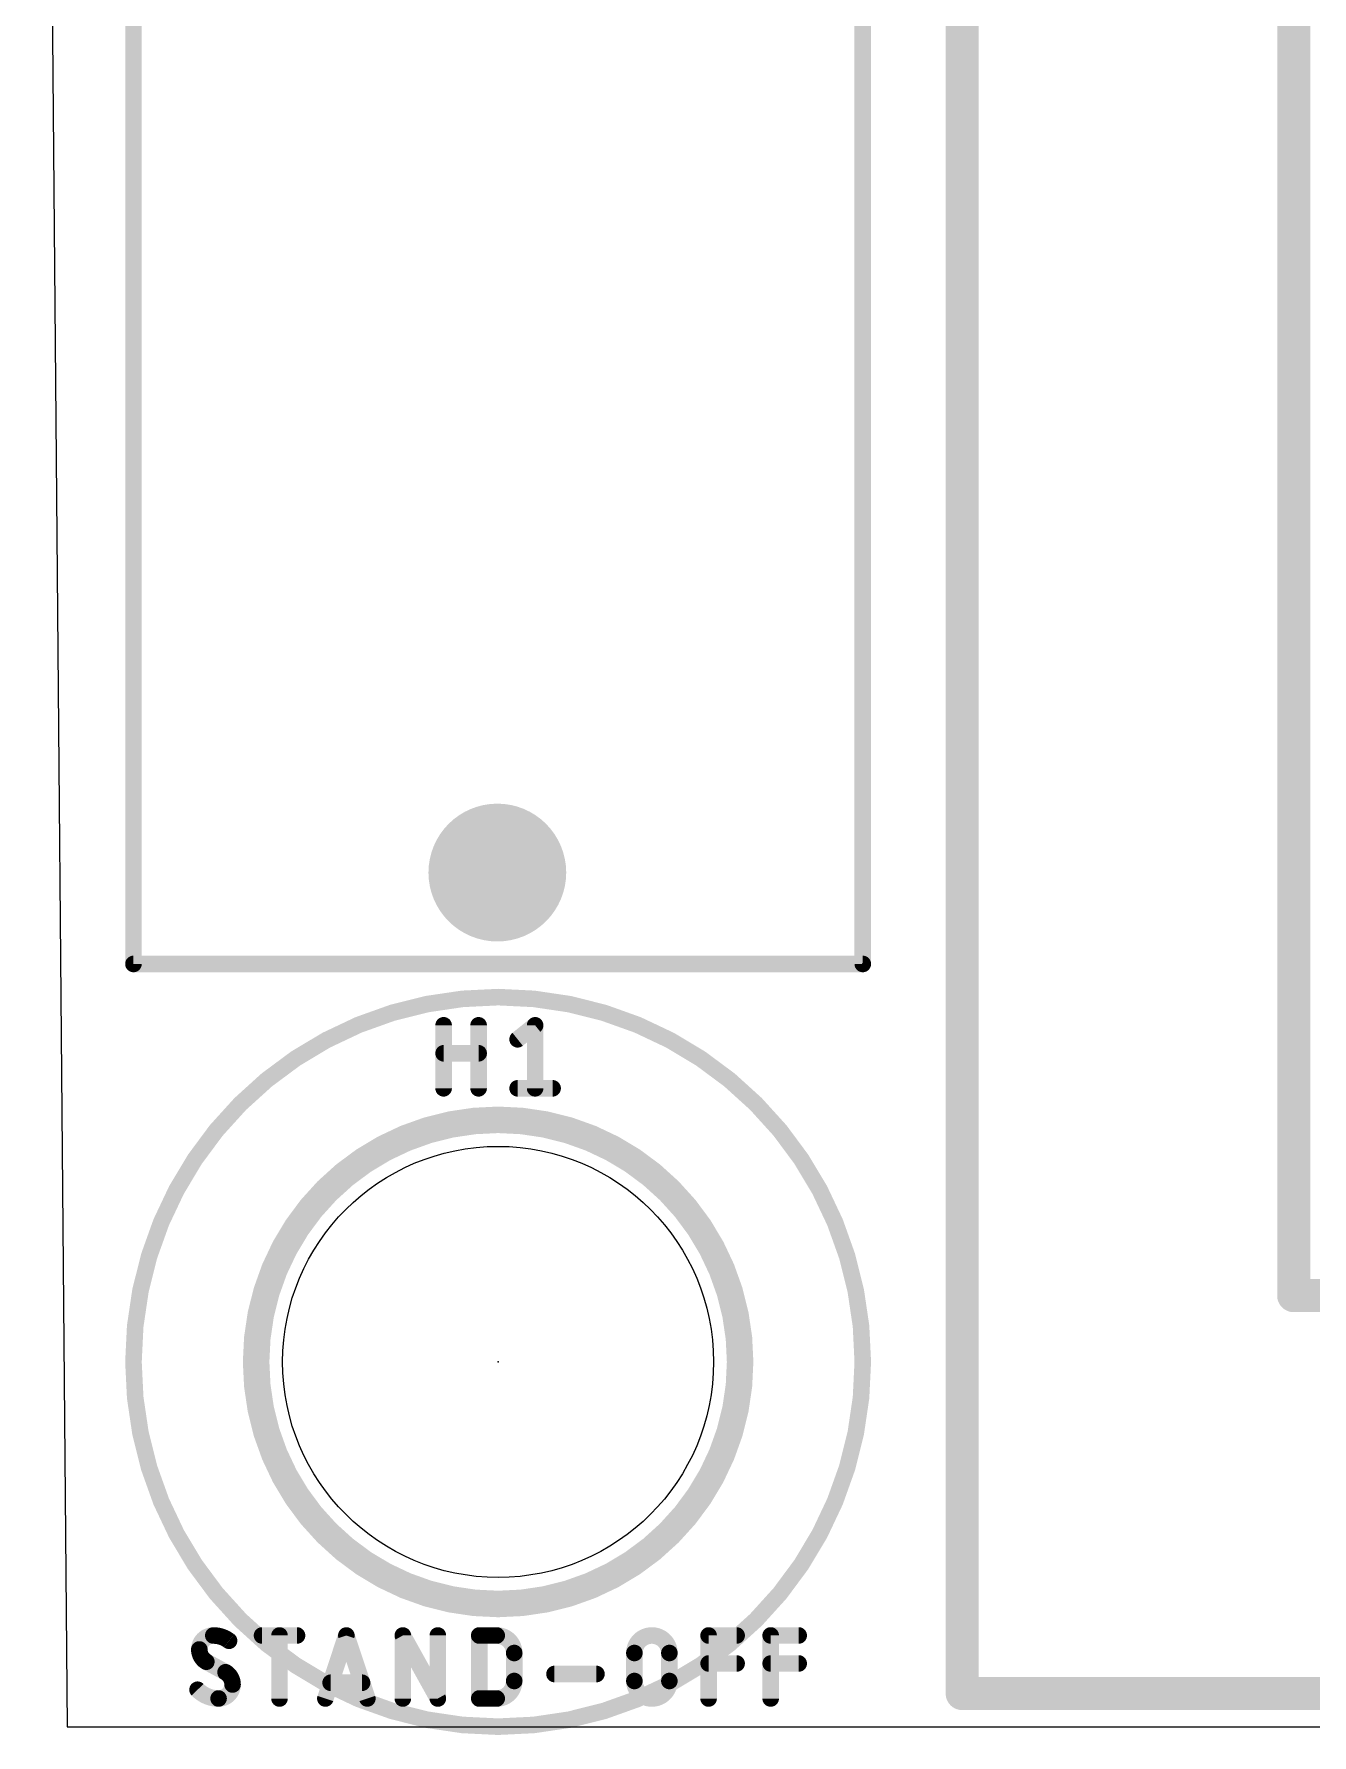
# Model space of a CAD drawing. Extents: x -0.3 to 81.4, y -1.5 to 30.2.
# Drawn here: x -0.25 to 9.54, y -0.06 to 12.96 of the extents above; entities that cross this region are included whole.
import ezdxf

# ---------------------------------------------------------------- set-up
doc = ezdxf.new("R2010")
doc.units = 0
for name, color, linetype in [('1', 12, 'CONTINUOUS'), ('16', 132, 'CONTINUOUS'), ('17', 110, 'CONTINUOUS'), ('20', 31, 'CONTINUOUS'), ('21', 253, 'CONTINUOUS'), ('23', 53, 'CONTINUOUS'), ('25', 253, 'CONTINUOUS'), ('27', 253, 'CONTINUOUS'), ('39', 12, 'CONTINUOUS'), ('41', 12, 'CONTINUOUS'), ('42', 132, 'CONTINUOUS')]:
    doc.layers.add(name, color=color, linetype=linetype)

# ---------------------------------------------------------------- blocks, each defined once
blk = doc.blocks.new('ROUNDP')
at = {"const_width": 0.5}
blk.add_lwpolyline([(0, -0.25, 1), (0, 0.25, 1), (0, -0.25)], format="xyb", dxfattribs=at)

msp = doc.modelspace()

# ---------------------------------------------------------------- linework, layer by layer
at = {"layer": '1', "const_width": 0.254}
for points in [[(9.398, 13.97), (9.398, 3.302)], [(9.398, 3.302), (11.176, 3.302)]]:
    msp.add_lwpolyline(points, dxfattribs=at)
at = {"layer": '1', "const_width": 0.127}
for points in [[(9.398, 3.3655, 1), (9.398, 3.2385)], [(9.3345, 3.302, 1), (9.4615, 3.302)]]:
    msp.add_lwpolyline(points, format="xyb", dxfattribs=at)
at = {"layer": '16', "const_width": 0.254}
for points in [[(6.858, 0.254), (6.858, 20.574)], [(28.956, 0.254), (6.858, 0.254)]]:
    msp.add_lwpolyline(points, dxfattribs=at)
at = {"layer": '16', "const_width": 0.127}
for points in [[(6.858, 0.3175, 1), (6.858, 0.1905)], [(6.7945, 0.254, 1), (6.9215, 0.254)]]:
    msp.add_lwpolyline(points, format="xyb", dxfattribs=at)
at = {"layer": '20'}
for p, q in [((-0.254, 29.591), (0, 0)), ((0, 0), (79.375, 0))]:
    msp.add_line(p, q, dxfattribs=at)
msp.add_circle((3.302, 2.794), 1.651, dxfattribs=at)
at = {"layer": '21', "const_width": 0.127}
for points in [[(0.508, 5.842), (0.508, 23.6474)], [(6.096, 5.842), (6.096, 13.462)], [(6.096, 5.842), (0.508, 5.842)]]:
    msp.add_lwpolyline(points, dxfattribs=at)
at = {"layer": '21', "const_width": 0.0635}
for points in [[(0.508, 5.8738, 1), (0.508, 5.8103)], [(0.4763, 5.842, 1), (0.5397, 5.842)], [(6.0643, 5.842, 1), (6.1277, 5.842)], [(6.096, 5.8103, 1), (6.096, 5.8738)]]:
    msp.add_lwpolyline(points, format="xyb", dxfattribs=at)
at = {"layer": '23'}
for p in [(6.096, 5.842), (3.302, 2.794)]:
    msp.add_point(p, dxfattribs=at)
at = {"layer": '25', "const_width": 0.127}
for points in [[(2.8845, 4.8895), (2.8845, 5.3721)], [(3.1526, 5.3721), (3.1526, 4.8895)], [(3.4514, 5.2649), (3.5855, 5.3721)], [(3.5855, 5.3721), (3.5855, 4.8895)], [(2.8845, 5.1576), (3.1526, 5.1576)], [(3.4514, 4.8895), (3.7195, 4.8895)]]:
    msp.add_lwpolyline(points, dxfattribs=at)
at = {"layer": '25', "const_width": 0.0635}
for points in [[(2.9162, 5.3721, 1), (2.8527, 5.3721)], [(3.1843, 5.3721, 1), (3.1208, 5.3721)], [(3.6172, 5.3721, 1), (3.5537, 5.3721)], [(3.6053, 5.3473, 1), (3.5656, 5.3969)], [(2.8845, 5.1894, 1), (2.8845, 5.1259)], [(3.1526, 5.1259, 1), (3.1526, 5.1894)], [(3.4316, 5.2896, 1), (3.4712, 5.2401)], [(3.4514, 4.9212, 1), (3.4514, 4.8578)], [(3.7195, 4.8578, 1), (3.7195, 4.9212)], [(2.8527, 4.8895, 1), (2.9162, 4.8895)], [(3.1208, 4.8895, 1), (3.1843, 4.8895)], [(3.5537, 4.8895, 1), (3.6172, 4.8895)]]:
    msp.add_lwpolyline(points, format="xyb", dxfattribs=at)
at = {"layer": '27'}
for points, const_width in [([(1.1199, 0.6985, 0.4142), (1.0126, 0.5913)], 0.127), ([(1.0126, 0.5913, 0.2656), (1.0663, 0.4974)], 0.127), ([(1.0444, 0.5913, 1), (0.9809, 0.5913)], 0.0635), ([(1.2405, 0.6583, 0.1623), (1.1199, 0.6985)], 0.127), ([(1.1199, 0.7302, 1), (1.1199, 0.6668)], 0.0635), ([(1.1199, 0.6667, 1), (1.1199, 0.7302)], 0.0635), ([(1.2215, 0.6329, 1), (1.2596, 0.6837)], 0.0635), ([(1.493, 0.7303, 1), (1.493, 0.6667)], 0.0635), ([(1.6588, 0.6985, 1), (1.5953, 0.6985)], 0.0635), ([(1.7611, 0.6667, 1), (1.7611, 0.7303)], 0.0635), ([(2.1692, 0.7085, 1), (2.109, 0.6885)], 0.0635), ([(2.1692, 0.6885, 1), (2.109, 0.7085)], 0.0635), ([(2.6037, 0.6985, 1), (2.5402, 0.6985)], 0.0635), ([(2.5997, 0.7139, 1), (2.5442, 0.6831)], 0.0635), ([(2.8719, 0.6985, 1), (2.8084, 0.6985)], 0.0635), ([(3.1572, 0.7303, 1), (3.1572, 0.6667)], 0.0635), ([(3.189, 0.6985, 1), (3.1255, 0.6985)], 0.0635), ([(3.2913, 0.7303, 1), (3.2913, 0.6667)], 0.0635), ([(3.4253, 0.5644, 0.4142), (3.2913, 0.6985)], 0.127), ([(3.2913, 0.6667, 1), (3.2913, 0.7303)], 0.0635), ([(4.614, 0.5644, 1), (4.3459, 0.5644)], 0.127), ([(4.9465, 0.6985, 1), (4.883, 0.6985)], 0.0635), ([(4.9148, 0.7303, 1), (4.9148, 0.6667)], 0.0635), ([(5.1293, 0.6667, 1), (5.1293, 0.7303)], 0.0635), ([(5.422, 0.6985, 1), (5.3585, 0.6985)], 0.0635), ([(5.3903, 0.7303, 1), (5.3903, 0.6667)], 0.0635), ([(5.6048, 0.6667, 1), (5.6048, 0.7303)], 0.0635), ([(0.9809, 0.5913, 1), (1.0444, 0.5913)], 0.0635), ([(1.0815, 0.5253, 1), (1.0511, 0.4695)], 0.0635), ([(1.0501, 0.4701, 1), (1.0824, 0.5248)], 0.0635), ([(3.4571, 0.5644, 1), (3.3936, 0.5644)], 0.0635), ([(3.3936, 0.5644, 1), (3.4571, 0.5644)], 0.0635), ([(4.3777, 0.5644, 1), (4.3142, 0.5644)], 0.0635), ([(4.3142, 0.5644, 1), (4.3777, 0.5644)], 0.0635), ([(4.6458, 0.5644, 1), (4.5823, 0.5644)], 0.0635), ([(4.5823, 0.5644, 1), (4.6458, 0.5644)], 0.0635), ([(4.9148, 0.5158, 1), (4.9148, 0.4523)], 0.0635), ([(5.1293, 0.4523, 1), (5.1293, 0.5158)], 0.0635), ([(5.3903, 0.5158, 1), (5.3903, 0.4523)], 0.0635), ([(5.6048, 0.4523, 1), (5.6048, 0.5158)], 0.0635), ([(1.2673, 0.3231, 0.2656), (1.2137, 0.417)], 0.127), ([(1.2298, 0.4443, 1), (1.1976, 0.3896)], 0.0635), ([(1.1985, 0.3891, 1), (1.2289, 0.4449)], 0.0635), ([(2.0185, 0.3683, 1), (2.0185, 0.3048)], 0.0635), ([(2.2598, 0.3048, 1), (2.2598, 0.3683)], 0.0635), ([(3.2913, 0.2159, 0.4142), (3.4253, 0.35)], 0.127), ([(3.4571, 0.35, 1), (3.3936, 0.35)], 0.0635), ([(3.7339, 0.4353, 1), (3.7339, 0.3718)], 0.0635), ([(4.0556, 0.3718, 1), (4.0556, 0.4353)], 0.0635), ([(4.3459, 0.35, 1), (4.614, 0.35)], 0.127), ([(4.3777, 0.35, 1), (4.3142, 0.35)], 0.0635), ([(4.6458, 0.35, 1), (4.5823, 0.35)], 0.0635), ([(0.9992, 0.2829, 0.2), (1.1601, 0.2159)], 0.127), ([(1.0218, 0.3053, 1), (0.9767, 0.2606)], 0.0635), ([(1.1601, 0.2159, 0.4142), (1.2673, 0.3231)], 0.127), ([(1.1601, 0.2477, 1), (1.1601, 0.1842)], 0.0635), ([(1.1601, 0.1842, 1), (1.1601, 0.2476)], 0.0635), ([(1.2991, 0.3231, 1), (1.2356, 0.3231)], 0.0635), ([(1.2356, 0.3231, 1), (1.2991, 0.3231)], 0.0635), ([(2.8123, 0.2005, 1), (2.8679, 0.2313)], 0.0635), ([(3.1572, 0.2477, 1), (3.1572, 0.1842)], 0.0635), ([(3.2913, 0.2476, 1), (3.2913, 0.1842)], 0.0635), ([(3.2913, 0.1842, 1), (3.2913, 0.2477)], 0.0635), ([(3.3936, 0.35, 1), (3.4571, 0.35)], 0.0635), ([(4.3142, 0.35, 1), (4.3777, 0.35)], 0.0635), ([(4.5823, 0.35, 1), (4.6458, 0.35)], 0.0635), ([(1.5953, 0.2159, 1), (1.6588, 0.2159)], 0.0635), ([(1.9481, 0.2259, 1), (2.0084, 0.2059)], 0.0635), ([(2.2699, 0.2059, 1), (2.3301, 0.2259)], 0.0635), ([(2.5402, 0.2159, 1), (2.6037, 0.2159)], 0.0635), ([(2.8084, 0.2159, 1), (2.8719, 0.2159)], 0.0635), ([(3.1255, 0.2159, 1), (3.189, 0.2159)], 0.0635), ([(4.883, 0.2159, 1), (4.9465, 0.2159)], 0.0635), ([(5.3585, 0.2159, 1), (5.422, 0.2159)], 0.0635)]:
    msp.add_lwpolyline(points, format="xyb", dxfattribs=dict(at, const_width=const_width))
at = {"layer": '27', "const_width": 0.127}
for points in [[(1.493, 0.6985), (1.7611, 0.6985)], [(1.6271, 0.2159), (1.6271, 0.6985)], [(1.9783, 0.2159), (2.1391, 0.6985)], [(2.1391, 0.6985), (2.3, 0.2159)], [(2.572, 0.2159), (2.572, 0.6985)], [(2.572, 0.6985), (2.8401, 0.2159)], [(2.8401, 0.2159), (2.8401, 0.6985)], [(3.1572, 0.2159), (3.1572, 0.6985)], [(3.1572, 0.6985), (3.2913, 0.6985)], [(4.9148, 0.2159), (4.9148, 0.6985)], [(4.9148, 0.6985), (5.1293, 0.6985)], [(5.3903, 0.2159), (5.3903, 0.6985)], [(5.3903, 0.6985), (5.6048, 0.6985)], [(1.2137, 0.417), (1.0663, 0.4974)], [(3.4253, 0.5644), (3.4253, 0.35)], [(4.3459, 0.35), (4.3459, 0.5644)], [(4.614, 0.5644), (4.614, 0.35)], [(4.9148, 0.484), (5.1293, 0.484)], [(5.3903, 0.484), (5.6048, 0.484)], [(2.2598, 0.3366), (2.0185, 0.3366)], [(3.7339, 0.4036), (4.0556, 0.4036)], [(3.2913, 0.2159), (3.1572, 0.2159)]]:
    msp.add_lwpolyline(points, dxfattribs=at)
at = {"layer": '39', "const_width": 0.127}
msp.add_lwpolyline([(3.302, 0, 1), (3.302, 5.588, 1), (3.302, 0)], format="xyb", dxfattribs=at)
at = {"layer": '41'}
for points, const_width in [([(3.302, 4.6482, 1), (3.302, 0.9398)], 0.2032), ([(3.302, 0.9398, 1), (3.302, 4.6482)], 0.2032), ([(3.302, 4.699, 1), (3.302, 4.5974)], 0.1016), ([(3.302, 4.5974, 1), (3.302, 4.699)], 0.1016), ([(3.302, 0.9906, 1), (3.302, 0.889)], 0.1016), ([(3.302, 0.889, 1), (3.302, 0.9906)], 0.1016)]:
    msp.add_lwpolyline(points, format="xyb", dxfattribs=dict(at, const_width=const_width))
at = {"layer": '42'}
for points, const_width in [([(3.302, 4.6482, 1), (3.302, 0.9398)], 0.2032), ([(3.302, 0.9398, 1), (3.302, 4.6482)], 0.2032), ([(3.302, 4.699, 1), (3.302, 4.5974)], 0.1016), ([(3.302, 4.5974, 1), (3.302, 4.699)], 0.1016), ([(3.302, 0.9906, 1), (3.302, 0.889)], 0.1016), ([(3.302, 0.889, 1), (3.302, 0.9906)], 0.1016)]:
    msp.add_lwpolyline(points, format="xyb", dxfattribs=dict(at, const_width=const_width))

# ---------------------------------------------------------------- block references
at = {"layer": '17', "xscale": 1.0556, "yscale": 1.0556, "rotation": 90}
msp.add_blockref('ROUNDP', (3.296, 6.542), dxfattribs=at)
msp.add_blockref('ROUNDP', (3.296, 6.542), dxfattribs=at)

doc.saveas('drawing.dxf')
